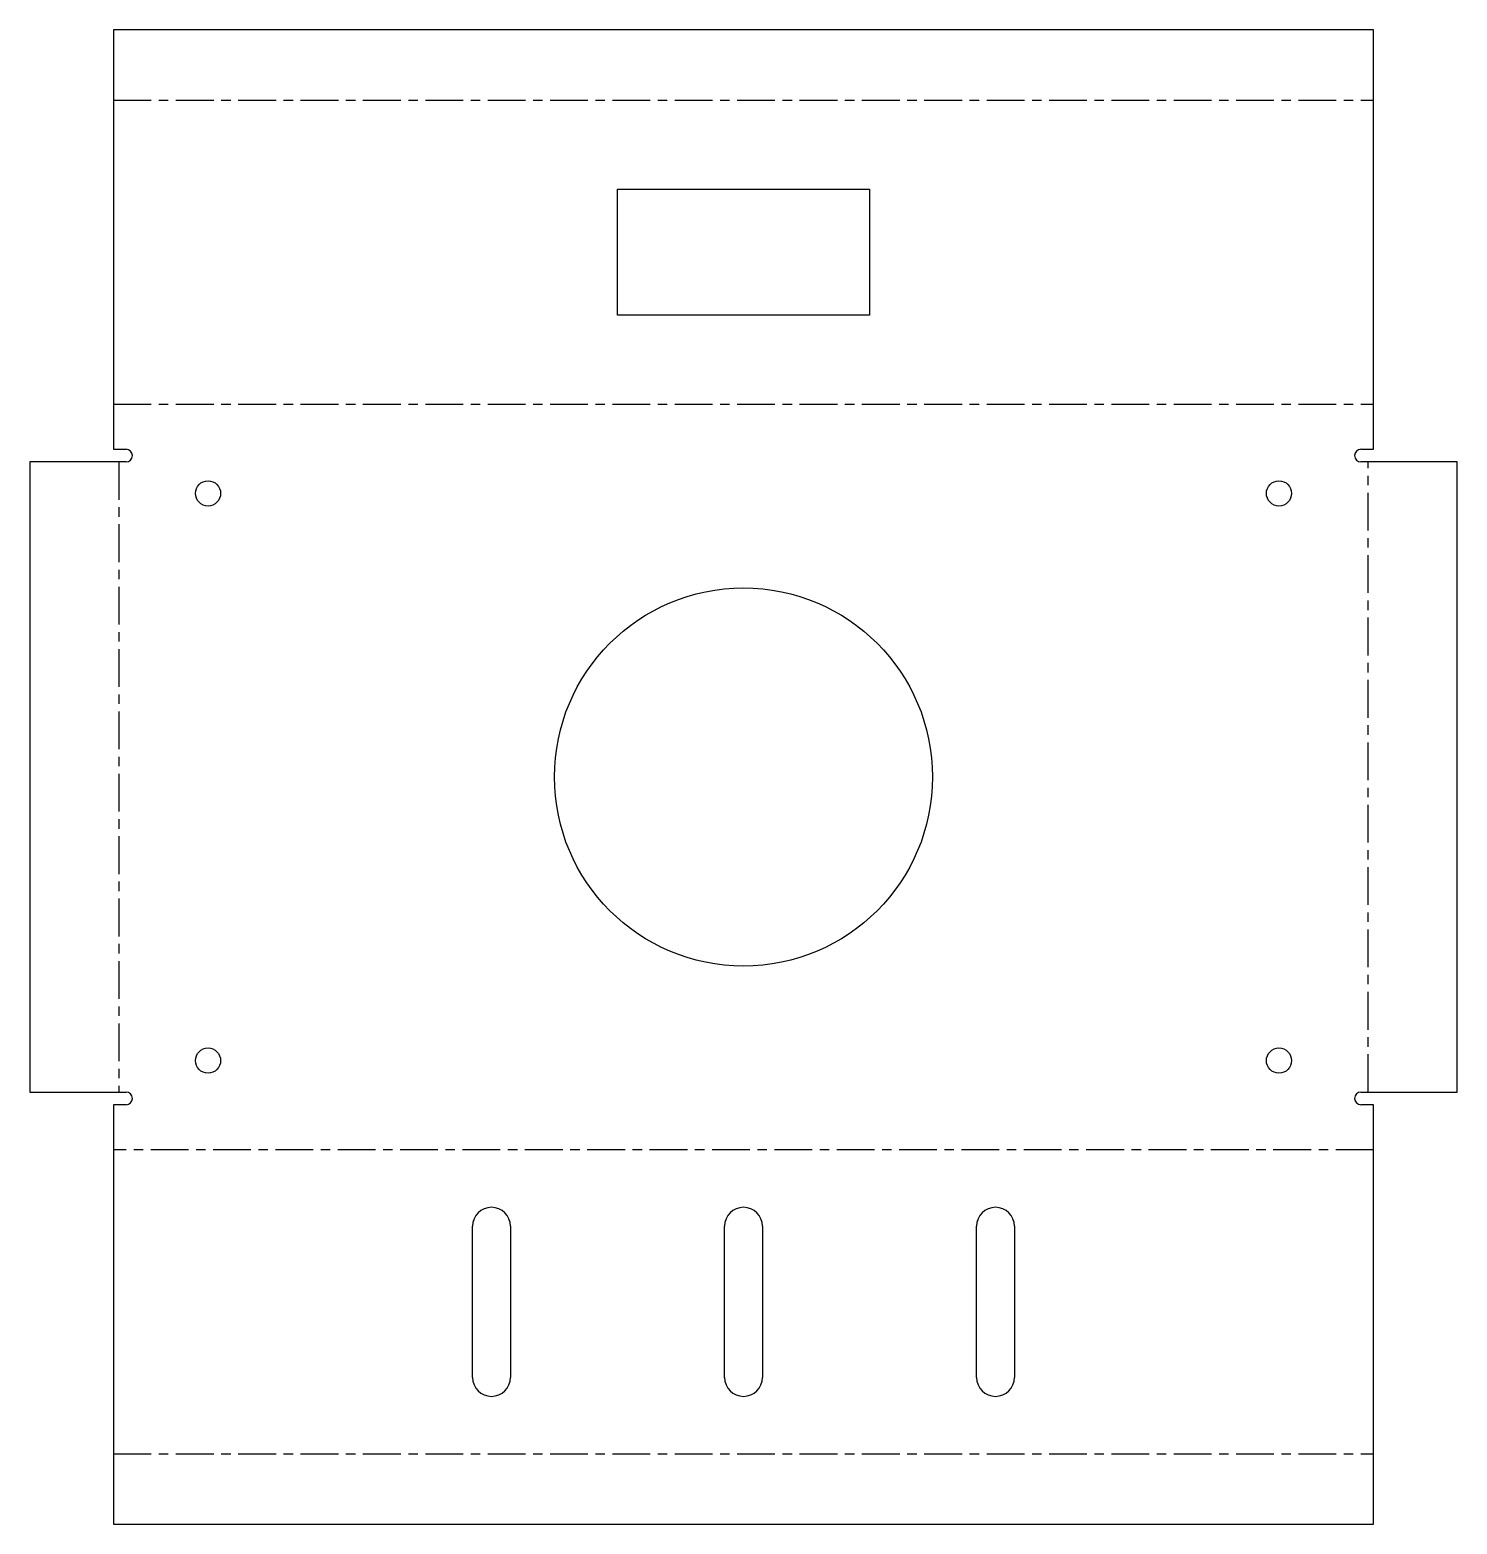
# Model space of a CAD drawing. Header units: millimetres. Extents: x -13 to 213, y -59 to 179.
import ezdxf

# ---------------------------------------------------------------- set-up
doc = ezdxf.new("R2010")
doc.units = ezdxf.units.MM
doc.linetypes.add('CENTER', pattern=[9.9, 6, -1.2, 1.5, -1.2])
for name, color, linetype in [('BEND_UP', 3, 'CENTER'), ('CUTOUTS', 5, 'Continuous'), ('OUTLINE', 7, 'Continuous')]:
    doc.layers.add(name, color=color, linetype=linetype)

msp = doc.modelspace()

# ---------------------------------------------------------------- linework, layer by layer
at = {"layer": 'BEND_UP', "linetype": 'CENTER', "lineweight": 25}
for p, q in [((0, 167.42), (200, 167.42)), ((0, 119.14), (200, 119.14)), ((0.86, 110), (0.86, 10)), ((199.14, 10), (199.14, 110)), ((200, 0.86), (0, 0.86)), ((0, -47.42), (200, -47.42))]:
    msp.add_line(p, q, dxfattribs=at)
at = {"layer": 'CUTOUTS', "lineweight": 25}
for p, q in [((80, 133.28), (80, 153.28)), ((80, 153.28), (120, 153.28)), ((120, 153.28), (120, 133.28)), ((120, 133.28), (80, 133.28)), ((57, -35.28), (57, -11.28)), ((63, -11.28), (63, -35.28)), ((97, -35.28), (97, -11.28)), ((103, -11.28), (103, -35.28)), ((137, -35.28), (137, -11.28)), ((143, -11.28), (143, -35.28))]:
    msp.add_line(p, q, dxfattribs=at)
for centre, radius in [((15, 105), 2), ((185, 105), 2), ((100, 60), 30), ((15, 15), 2), ((185, 15), 2)]:
    msp.add_circle(centre, radius, dxfattribs=at)
for centre, start, end in [((60, -11.28), 0, 180), ((100, -11.28), 0, 180), ((140, -11.28), 0, 180), ((60, -35.28), 180, 360), ((100, -35.28), -180, 0), ((140, -35.28), -180, 0)]:
    msp.add_arc(centre, 3, start, end, dxfattribs=at)
at = {"layer": 'OUTLINE', "lineweight": 25}
for p, q in [((200, 178.56), (0, 178.56)), ((0, 178.56), (0, 112)), ((200, 112), (200, 178.56)), ((0, 112), (2, 112)), ((198, 112), (200, 112)), ((2, 110), (-13.28, 110)), ((-13.28, 110), (-13.28, 10)), ((213.28, 110), (198, 110)), ((213.28, 10), (213.28, 110)), ((-13.28, 10), (2, 10)), ((198, 10), (213.28, 10)), ((2, 8), (0, 8)), ((0, 8), (0, -58.56)), ((200, 8), (198, 8)), ((200, -58.56), (200, 8)), ((0, -58.56), (200, -58.56))]:
    msp.add_line(p, q, dxfattribs=at)
for centre, start, end in [((2, 111), -90, 90), ((198, 111), 90, 270), ((2, 9), -90, 90), ((198, 9), 90, 270)]:
    msp.add_arc(centre, 1, start, end, dxfattribs=at)

doc.saveas('drawing.dxf')
